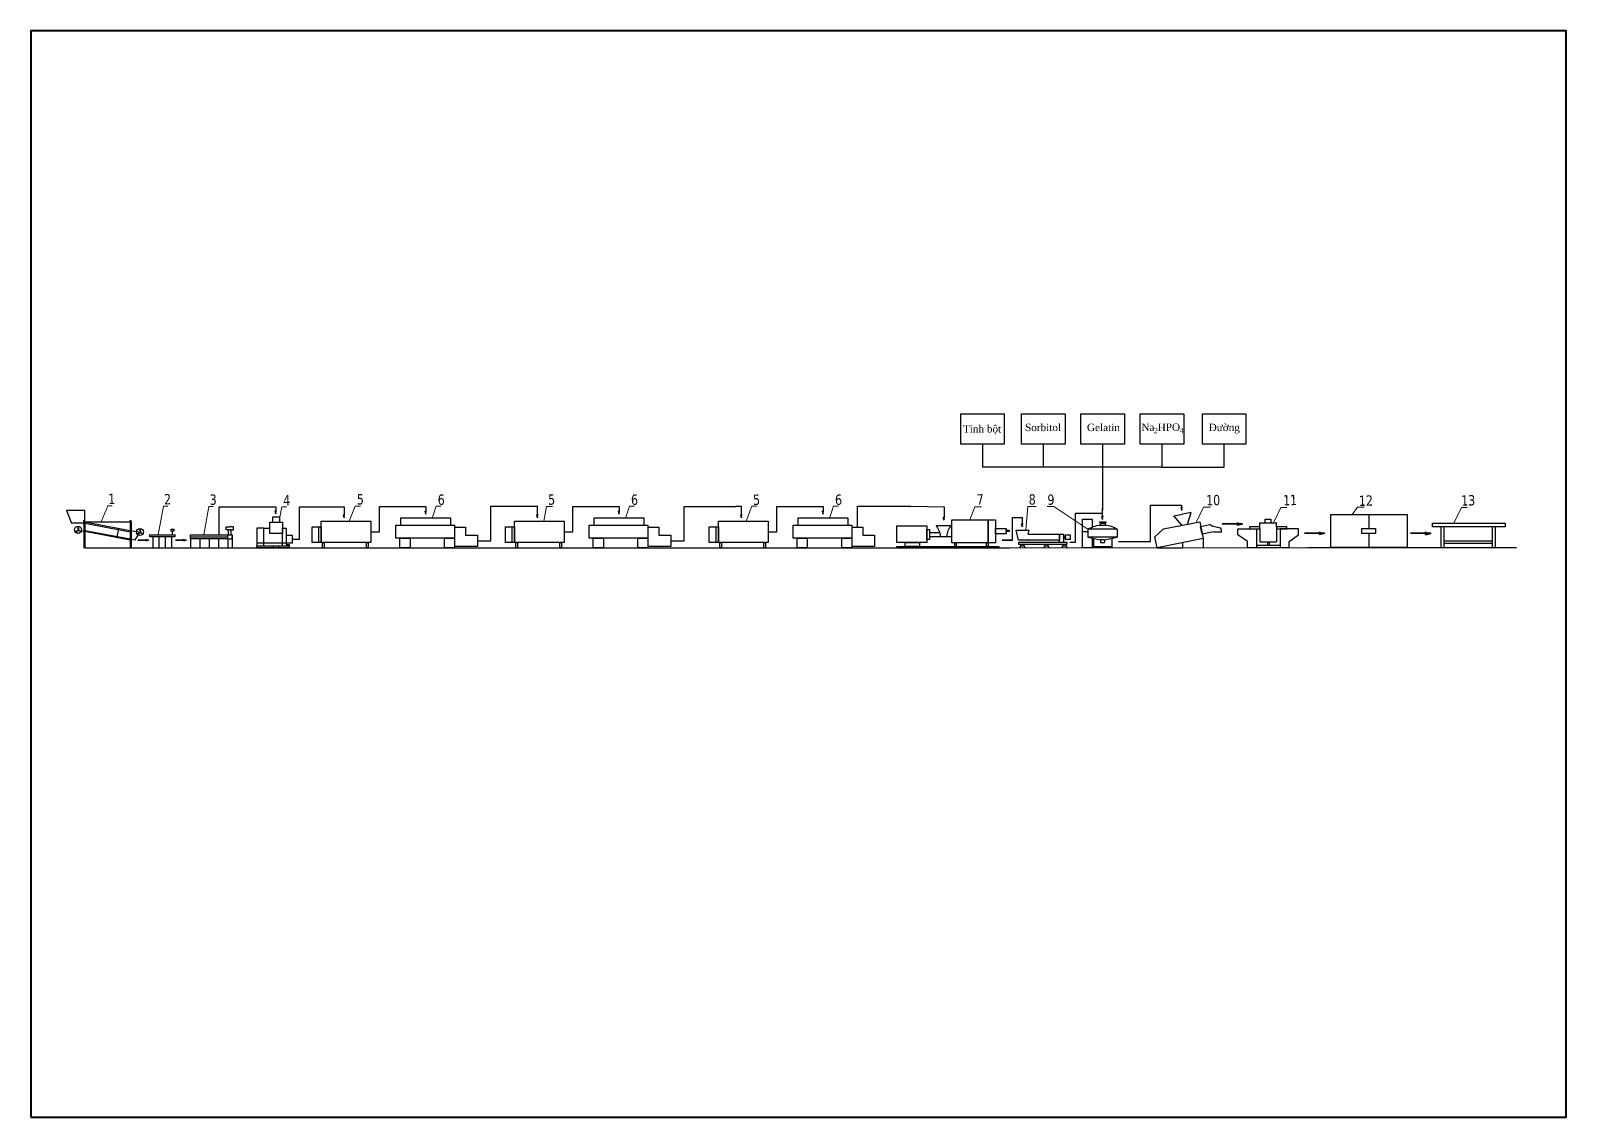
# Model space of a CAD drawing. Header units: millimetres. Extents: x 133587 to 223990, y -31835 to 27376.
# Drawn here: x 137759 to 167459, y 6376 to 27376 of the extents above; entities that cross this region are included whole.
import ezdxf

# ---------------------------------------------------------------- set-up
doc = ezdxf.new("R2010")
doc.units = ezdxf.units.MM
doc.header["$MEASUREMENT"] = 0
doc.layers.get('0').update_dxf_attribs({"plot": 0})
for name, color, linetype, lineweight in [('03 tbii', 3, 'Continuous', 30), ('DungChinh', 7, 'Continuous', 30), ('DungGC', 7, 'Continuous', 15), ('NET LIEN', 255, 'Continuous', 35), ('NET MANH', 3, 'Continuous', 0), ('NetLien', 7, 'Continuous', 40)]:
    doc.layers.add(name, color=color, linetype=linetype, lineweight=lineweight)
doc.styles.add('KICHTHUOC', font='times.ttf')
doc.styles.get("Standard").update_dxf_attribs({"font": 'arial.ttf'})
doc.styles.add('TEXT1', font='tahoma.ttf', dxfattribs={"width": 0.9})

msp = doc.modelspace()

# ---------------------------------------------------------------- hatches: boundary and pattern name
at = {"layer": 'NET LIEN', "ltscale": 2}
for points in [[(160022.4, 18102.9), (160007.5, 18158.7), (160022.4, 18158.7)], [(160037.4, 18158.7), (160022.4, 18158.7), (160022.4, 18102.9)], [(142499.7, 18038.5), (142484.8, 18094.3), (142499.7, 18094.3)], [(142514.7, 18094.3), (142499.7, 18094.3), (142499.7, 18038.5)], [(143821.5, 17963.8), (143806.5, 18019.5), (143821.5, 18019.5)], [(143836.4, 18019.5), (143821.5, 18019.5), (143821.5, 17963.8)], [(145401, 18034.1), (145386.1, 18089.9), (145401, 18089.9)], [(145416, 18089.9), (145401, 18089.9), (145401, 18034.1)], [(147560.9, 17963.8), (147546, 18019.5), (147560.9, 18019.5)], [(147575.9, 18019.5), (147560.9, 18019.5), (147560.9, 17963.8)], [(149140.5, 18034.1), (149125.6, 18089.9), (149140.5, 18089.9)], [(149155.5, 18089.9), (149140.5, 18089.9), (149140.5, 18034.1)], [(151505.7, 17963.8), (151490.7, 18019.5), (151505.7, 18019.5)], [(151520.6, 18019.5), (151505.7, 18019.5), (151505.7, 17963.8)], [(153085.2, 18034.1), (153070.3, 18089.9), (153085.2, 18089.9)], [(153100.2, 18089.9), (153085.2, 18089.9), (153085.2, 18034.1)], [(155423.5, 17914.1), (155408.6, 17969.8), (155423.5, 17969.8)], [(155438.5, 17969.8), (155423.5, 17969.8), (155423.5, 17914.1)], [(156938.8, 17789.4), (156923.9, 17845.2), (156938.8, 17845.2)], [(156953.8, 17845.2), (156938.8, 17845.2), (156938.8, 17789.4)], [(158490.1, 17930.5), (158475.1, 17986.3), (158490.1, 17986.3)], [(158505, 17986.3), (158490.1, 17986.3), (158490.1, 17930.5)], [(161097.6, 17874), (161097.6, 17845.5), (161203.9, 17845.5)], [(161203.9, 17845.5), (161097.6, 17817), (161097.6, 17845.5)], [(139985.7, 17545.8), (139985.7, 17530.8), (140041.5, 17530.8)], [(140041.5, 17530.8), (139985.7, 17515.9), (139985.7, 17530.8)], [(140714.2, 17545.8), (140714.2, 17530.8), (140769.9, 17530.8)], [(140769.9, 17530.8), (140714.2, 17515.9), (140714.2, 17530.8)], [(162685.4, 17693), (162685.4, 17664.5), (162791.8, 17664.5)], [(162791.8, 17664.5), (162685.4, 17636), (162685.4, 17664.5)], [(164738.3, 17691), (164738.3, 17662.5), (164844.7, 17662.5)], [(164844.7, 17662.5), (164738.3, 17634), (164738.3, 17662.5)]]:
    msp.add_hatch(color=256, dxfattribs=at).paths.add_polyline_path(points)

# ---------------------------------------------------------------- linework, layer by layer
at = {"color": 7, "lineweight": 30}
for p, q in [((156168.3, 19382.7), (156168.3, 18943.5)), ((157343, 19382.7), (157343, 18943.5)), ((158491, 19382.7), (158491, 18943.5)), ((159639, 19382.7), (159639, 18943.5)), ((160841.2, 18943.5), (160841.2, 19382.7)), ((159639, 18943.5), (156168.3, 18943.5)), ((159639, 18943.5), (160841.2, 18943.5)), ((161532.6, 17787.4), (161532.6, 17861.5)), ((161532.6, 17861.5), (161856, 17861.5)), ((161634.2, 17861.5), (161634.2, 17935.1)), ((161634.2, 17935.1), (161742.7, 17935.1)), ((161742.7, 17935.1), (161742.7, 17861.5)), ((161856, 17787.4), (161856, 17861.5)), ((161108, 17630.8), (161108, 17748.7)), ((161108, 17748.7), (161466.2, 17748.7)), ((161291.2, 17504.8), (161108, 17630.8)), ((161532.6, 17787.4), (161333.5, 17787.4)), ((161333.5, 17787.4), (161333.5, 17748.7)), ((161333.5, 17748.7), (161532.6, 17748.7)), ((161466.2, 17748.7), (161466.2, 17386.9)), ((161532.6, 17748.7), (161532.6, 17787.4)), ((161532.6, 17748.7), (161532.6, 17497.2)), ((162055.2, 17787.4), (161856, 17787.4)), ((161856, 17787.4), (161856, 17748.7)), ((161856, 17748.7), (162055.2, 17748.7)), ((161856, 17748.7), (161856, 17497.2)), ((162280.4, 17748.7), (161922.2, 17748.7)), ((161922.2, 17748.7), (161922.2, 17386.9)), ((162055.2, 17748.7), (162055.2, 17787.4)), ((162097.2, 17504.8), (162280.4, 17630.8)), ((162280.4, 17630.8), (162280.4, 17748.7)), ((158330.5, 17409.7), (158330.5, 17381.5)), ((158653.8, 17409.7), (158653.8, 17381.5)), ((161291.2, 17386.9), (161291.2, 17504.8)), ((161291.2, 17386.9), (162097.2, 17386.9)), ((161466.2, 17431), (161922.2, 17431)), ((161532.6, 17497.2), (161856, 17497.2)), ((161678.4, 17497.2), (161678.4, 17431)), ((161711.2, 17497.2), (161711.2, 17431)), ((162097.2, 17386.9), (162097.2, 17504.8))]:
    msp.add_line(p, q, dxfattribs=at)
for q in [(158488.3, 18150.3), (158489.2, 18101.6)]:
    msp.add_line((158491, 18943.5), q)
for points in [[(155747.8, 19969.3), (156588.8, 19969.3), (156588.8, 19382.7), (155747.8, 19382.7)], [(156922.5, 19969.3), (157763.5, 19969.3), (157763.5, 19382.7), (156922.5, 19382.7)], [(158070.5, 19969.3), (158911.5, 19969.3), (158911.5, 19382.7), (158070.5, 19382.7)], [(159218.5, 19969.3), (160059.5, 19969.3), (160059.5, 19382.7), (159218.5, 19382.7)], [(160420.3, 19969.3), (161261.2, 19969.3), (161261.2, 19382.7), (160420.3, 19382.7)]]:
    msp.add_lwpolyline(points, close=True, dxfattribs=at)
at = {"layer": '03 tbii', "color": 7, "lineweight": 30}
for p, q in [((158448.7, 17861.3), (158429.5, 17882.2)), ((158429.5, 17882.2), (158558.4, 17882.2)), ((158448.7, 17861.3), (158540.3, 17861.3)), ((158448.7, 17820.1), (158448.7, 17861.3)), ((158558.4, 17882.2), (158540.3, 17861.3)), ((158540.3, 17861.3), (158540.3, 17820.1)), ((158101.4, 17696.9), (158203.1, 17696.9)), ((158312.1, 17566.1), (158312.1, 17381.5)), ((158671.5, 17566.7), (158671.5, 17381.5)), ((158774, 17743.3), (158774, 17588.3)), ((158312.1, 17409.7), (158671.5, 17409.7)), ((165099.3, 17518.2), (166031.1, 17518.2)), ((165099.3, 17470), (166031.4, 17470))]:
    msp.add_line(p, q, dxfattribs=at)
msp.add_lwpolyline([(158286.3, 17570.8), (158286.3, 17381.5), (158101.4, 17381.5), (158101.4, 17933.5), (158286.3, 17933.5), (158286.3, 17782)], dxfattribs=at)
msp.add_lwpolyline([(164869.2, 17856), (166273.6, 17856), (166273.6, 17787.7), (164869.2, 17787.7)], close=True, dxfattribs=at)
at = {"layer": 'DungChinh'}
for p, q in [((158491, 18943.5), (158488.3, 18150.3)), ((141401.8, 17635.7), (141401.8, 18175.1)), ((141401.8, 18175.1), (142499.7, 18175.1)), ((142499.7, 18175.1), (142499.7, 18094.3)), ((142956.6, 17549.7), (142956.6, 18172.3)), ((142956.6, 18172.3), (143821.5, 18172.3)), ((143821.5, 18172.3), (143821.5, 18019.5)), ((144505, 17689.8), (144505, 18179.7)), ((144505, 18179.7), (145401, 18179.7)), ((145401, 18179.7), (145401, 18089.9)), ((146655.9, 17518.9), (146655.9, 18185)), ((146655.9, 18185), (147553.9, 18185)), ((147560.9, 18185), (147553.9, 18185)), ((147560.9, 18019.5), (147560.9, 18185)), ((148244.4, 17689.8), (148244.4, 18179.7)), ((148244.4, 18179.7), (149140.5, 18179.7)), ((149140.5, 18179.7), (149140.5, 18089.9)), ((150397.2, 17518.9), (150397.2, 18183.1)), ((150397.2, 18183.1), (151394.1, 18183.1)), ((151505.7, 18182.7), (151394.1, 18183.1)), ((151505.7, 18019.5), (151505.7, 18182.7)), ((152189.2, 17689.8), (152189.2, 18179.7)), ((152189.2, 18179.7), (153085.2, 18179.7)), ((153085.2, 18179.7), (153085.2, 18089.9)), ((153747.4, 17780.6), (153747.4, 18185.8)), ((153747.4, 18185.8), (154779.1, 18185.8)), ((154779.1, 18185.8), (155423.5, 18172.2)), ((155423.5, 18172.2), (155423.5, 17969.8)), ((158490.1, 18052.9), (158488.3, 18150.3)), ((159417.4, 17504.1), (159417.4, 18205.9)), ((159417.4, 18205.9), (160022.4, 18205.9)), ((159974.4, 18205.9), (159974.4, 18205.9)), ((160022.4, 18158.7), (160022.4, 18205.9)), ((138806.8, 18105.8), (138451.9, 18105.8)), ((138451.9, 18105.8), (138548, 17855.3)), ((138786.3, 17855.3), (138548, 17855.3)), ((138786.3, 17911.8), (138806.8, 17912)), ((138786.3, 17881.2), (138786.3, 17911.8)), ((138786.3, 17881.2), (138786.3, 17379.1)), ((138806.8, 17881.2), (138806.8, 18105.8)), ((138806.8, 17881.2), (138806.8, 17379.1)), ((138806.8, 17881.2), (139681.5, 17881.2)), ((138806.8, 17881.2), (139681.5, 17717.7)), ((138806.8, 17881.2), (138815.7, 17881.2)), ((138806.8, 17855.3), (139681.5, 17691.4)), ((139681.5, 17881.2), (139681.5, 17912)), ((139681.5, 17912), (139704.8, 17912)), ((139681.5, 17881.2), (139681.5, 17379.1)), ((139704.8, 17881.2), (139704.8, 17912)), ((139704.8, 17881.2), (139704.8, 17379.1)), ((156749.3, 17530.7), (156749.3, 17968.5)), ((156749.3, 17968.5), (156940.1, 17968.5)), ((156938.8, 17845.2), (156940.1, 17968.5)), ((157963.8, 17972), (157963.8, 18052.9)), ((157963.8, 18052.9), (158490.1, 18052.9)), ((157963.8, 17489.9), (157963.8, 17972)), ((158490.1, 17986.3), (158490.1, 18052.9)), ((159865.4, 18000.1), (160035.5, 18033.6)), ((160021.7, 17817.1), (159865.4, 18000.1)), ((160205.5, 18067.1), (160035.5, 18033.6)), ((160130.3, 17838.4), (160205.5, 18067.1)), ((160622.4, 17792.9), (160565.3, 17831.2)), ((163642.6, 18028.6), (163642.6, 17755.9)), ((138617, 17693.3), (138671.9, 17722.7)), ((138621.5, 17687.1), (138677.3, 17717.4)), ((138666.6, 17798.5), (138675.8, 17731.9)), ((138673.7, 17799), (138683.1, 17731.9)), ((138679.5, 17724.9), (138786.3, 17704.9)), ((138683.7, 17718.3), (138734.1, 17696.4)), ((138687.3, 17724.1), (138737.1, 17702.4)), ((138806.8, 17717.3), (139681.5, 17553.3)), ((138806.8, 17701.1), (139681.5, 17537.2)), ((139459.8, 17758.9), (139427.2, 17584.9)), ((139704.8, 17713.4), (139877.4, 17681.1)), ((139704.8, 17549), (139781.9, 17534.5)), ((139781.9, 17534.5), (139877.4, 17681.1)), ((139814.9, 17649.5), (139869.9, 17678.9)), ((139819.5, 17643.2), (139875.2, 17673.5)), ((139864.6, 17754.7), (139873.7, 17688.1)), ((139871.6, 17755.1), (139881.1, 17688.1)), ((139881.7, 17674.5), (139932, 17652.5)), ((139885.3, 17680.3), (139935.1, 17658.6)), ((140065.1, 17631.6), (140541.3, 17631.6)), ((140065.1, 17599.8), (140541.7, 17599.8)), ((140120.6, 17599.8), (140120.6, 17379.1)), ((140240.2, 17599.8), (140240.2, 17379.1)), ((140359.8, 17599.8), (140359.8, 17379.1)), ((140479.3, 17599.8), (140479.3, 17379.1)), ((140501.6, 17631.6), (140501.6, 17704.1)), ((140852.5, 17635.7), (141571.7, 17635.7)), ((140852.5, 17554.3), (140852.5, 17635.7)), ((140852.5, 17595), (141571.7, 17595)), ((141571.7, 17554.3), (140852.5, 17554.3)), ((140852.5, 17554.3), (140852.5, 17379.1)), ((141032.3, 17554.3), (141032.3, 17379.1)), ((141212.1, 17554.3), (141212.1, 17379.1)), ((141391.9, 17554.3), (141391.9, 17379.1)), ((141540.8, 17726.1), (141540.8, 17786.4)), ((141540.8, 17786.4), (141612.1, 17786.4)), ((141586.1, 17726.1), (141540.8, 17726.1)), ((141571.7, 17554.3), (141571.7, 17635.7)), ((141571.7, 17635.7), (141652.6, 17635.7)), ((141571.7, 17554.3), (141571.7, 17379.1)), ((141571.7, 17554.3), (141652.6, 17554.3)), ((141586.1, 17635.7), (141586.1, 17726.1)), ((141586.1, 17726.1), (141612.1, 17726.1)), ((141683.5, 17786.4), (141612.1, 17786.4)), ((141638.2, 17726.1), (141612.1, 17726.1)), ((141638.2, 17635.7), (141638.2, 17726.1)), ((141638.2, 17726.1), (141683.5, 17726.1)), ((141652.6, 17635.7), (141652.6, 17379.1)), ((141652.6, 17554.3), (141652.6, 17595)), ((141683.5, 17726.1), (141683.5, 17786.4)), ((142264.8, 17763.7), (142385.2, 17763.7)), ((142632, 17417.8), (142632, 17763.7)), ((142632, 17763.7), (142698.6, 17763.7)), ((142698.6, 17763.7), (142698.6, 17444.9)), ((142820.7, 17549.7), (142956.6, 17549.7)), ((143326.6, 17789.5), (143326.6, 17481.9)), ((144338, 17689.8), (144505, 17689.8)), ((145957.5, 17780.6), (145957.5, 17780.6)), ((145957.5, 17780.6), (146168.9, 17780.6)), ((146168.9, 17780.6), (146168.9, 17629.2)), ((146168.9, 17629.2), (146397.4, 17629.2)), ((146397.4, 17629.2), (146397.4, 17408.6)), ((147066.1, 17789.5), (147066.1, 17481.9)), ((148077.5, 17689.8), (148244.4, 17689.8)), ((149697, 17780.6), (149697, 17780.6)), ((149697, 17780.6), (149908.3, 17780.6)), ((149908.3, 17780.6), (149908.3, 17629.2)), ((149908.3, 17629.2), (150136.9, 17629.2)), ((150136.9, 17629.2), (150136.9, 17408.6)), ((151010.8, 17789.5), (151010.8, 17481.9)), ((152022.2, 17689.8), (152189.2, 17689.8)), ((153641.7, 17780.6), (153641.7, 17780.6)), ((153641.7, 17780.6), (153853.1, 17780.6)), ((153853.1, 17780.6), (153853.1, 17629.2)), ((153853.1, 17629.2), (154081.6, 17629.2)), ((154081.6, 17629.2), (154081.6, 17408.6)), ((155343.9, 17670), (155145, 17670)), ((155145, 17670), (155145, 17598.6)), ((155145, 17598.6), (155356.7, 17598.6)), ((155274.4, 17812.8), (155556.1, 17812.8)), ((155356.7, 17598.6), (155473.8, 17598.6)), ((155415.3, 17598.6), (155576.8, 17598.6)), ((156817.2, 17720.1), (157068.3, 17720.1)), ((156866.3, 17526.6), (156817.2, 17720.1)), ((157047.7, 17526.6), (156866.3, 17526.6)), ((157047.7, 17526.6), (157047.8, 17526.6)), ((157047.8, 17644.7), (157068.3, 17720.1)), ((159502.1, 17596.4), (159668.9, 17747.6)), ((160433.6, 17558.7), (160433.6, 17384.9)), ((160779.6, 17762.3), (160622.4, 17792.9)), ((160642, 17693.1), (160794.1, 17688.2)), ((160794.1, 17688.2), (160779.6, 17762.3)), ((163642.6, 17660.5), (163642.6, 17388.1)), ((138806.8, 17379.1), (138786.3, 17379.1)), ((138806.8, 17379.1), (139681.5, 17379.1)), ((139681.5, 17379.1), (139704.8, 17379.1)), ((139704.8, 17379.1), (147012.2, 17379.1)), ((142446.7, 17417.8), (142446.7, 17379.1)), ((142551.7, 17417.8), (142551.7, 17379.1)), ((142698.6, 17444.9), (142760.2, 17444.9)), ((142760.2, 17444.9), (142760.2, 17417.8)), ((146397.4, 17408.6), (145957.5, 17408.6)), ((146397.4, 17518.9), (146655.9, 17518.9)), ((147012.2, 17379.1), (156694.3, 17379.1)), ((150136.9, 17408.6), (149697, 17408.6)), ((150136.9, 17518.9), (150397.2, 17518.9)), ((154081.6, 17408.6), (153641.7, 17408.6)), ((156694.3, 17379.1), (162458.7, 17388.1)), ((156923.8, 17455.3), (156884, 17379.4)), ((156903.9, 17417.4), (156973.6, 17417.4)), ((156953.7, 17455.3), (156993.5, 17379.4)), ((157388.3, 17455.3), (157348.5, 17379.4)), ((157368.4, 17417.4), (157438.2, 17417.4)), ((157418.3, 17455.3), (157458.1, 17379.4)), ((157735.8, 17455.3), (157696, 17379.4)), ((157715.9, 17417.4), (157785.7, 17417.4)), ((157765.8, 17455.3), (157805.6, 17379.4)), ((157859.9, 17489.9), (157963.8, 17489.9)), ((158798.5, 17504.1), (159417.4, 17504.1)), ((159544, 17383.5), (160043.9, 17383.5)), ((160043.9, 17383.5), (160043.4, 17481.8)), ((162458.7, 17388.1), (166495.4, 17388.1))]:
    msp.add_line(p, q, dxfattribs=at)
for points in [[(142632, 17661), (142385.2, 17661), (142385.2, 17880.6), (142632, 17880.6)], [(142435.9, 17880.6), (142576.9, 17880.6), (142576.9, 17974.6), (142435.9, 17974.6)], [(143376.3, 17897.7), (144338, 17897.7), (144338, 17481.9), (143376.3, 17481.9)], [(144913.4, 17823.7), (145883.5, 17819.8), (145883.5, 17952), (144913.4, 17955.9)], [(147115.8, 17897.7), (148077.5, 17897.7), (148077.5, 17481.9), (147115.8, 17481.9)], [(148652.9, 17823.7), (149622.9, 17819.8), (149622.9, 17952), (148652.9, 17955.9)], [(151060.5, 17897.7), (152022.2, 17897.7), (152022.2, 17481.9), (151060.5, 17481.9)], [(152597.6, 17823.7), (153567.7, 17819.8), (153567.7, 17952), (152597.6, 17955.9)], [(155576.8, 17919.3), (156274.7, 17919.3), (156274.7, 17480.2), (155576.8, 17480.2)], [(156274.7, 17919.3), (156416.1, 17919.3), (156416.1, 17478.4), (156274.7, 17478.4)], [(162903.4, 18028.6), (164381.8, 18028.6), (164381.8, 17388.1), (162903.4, 17388.1)], [(140474.9, 17740.4), (140528.4, 17740.4), (140528.4, 17704.1), (140474.9, 17704.1)], [(142133.4, 17417.8), (142264.8, 17417.8), (142264.8, 17763.7), (142133.4, 17763.7)], [(143376.3, 17481.9), (143200.1, 17481.9), (143200.1, 17789.5), (143376.3, 17789.5)], [(144822.8, 17819.8), (145957.5, 17819.8), (145957.5, 17567.3), (144822.8, 17567.3)], [(144899.7, 17567.3), (145095.5, 17567.3), (145095.5, 17379.1), (144899.7, 17379.1)], [(145761.7, 17567.3), (145957.5, 17567.3), (145957.5, 17379.1), (145761.7, 17379.1)], [(147115.8, 17481.9), (146939.6, 17481.9), (146939.6, 17789.5), (147115.8, 17789.5)], [(148562.3, 17819.8), (149697, 17819.8), (149697, 17567.3), (148562.3, 17567.3)], [(148639.2, 17567.3), (148835, 17567.3), (148835, 17379.1), (148639.2, 17379.1)], [(149501.2, 17567.3), (149697, 17567.3), (149697, 17379.1), (149501.2, 17379.1)], [(151060.5, 17481.9), (150884.3, 17481.9), (150884.3, 17789.5), (151060.5, 17789.5)], [(152507, 17819.8), (153641.7, 17819.8), (153641.7, 17567.3), (152507, 17567.3)], [(152583.9, 17567.3), (152779.7, 17567.3), (152779.7, 17379.1), (152583.9, 17379.1)], [(153445.9, 17567.3), (153641.7, 17567.3), (153641.7, 17379.1), (153445.9, 17379.1)], [(154510.7, 17807.7), (155092.6, 17807.7), (155092.6, 17484.2), (154510.7, 17484.2)], [(155092.6, 17735), (155145, 17735), (155145, 17542.4), (155092.6, 17542.4)], [(156416.1, 17758), (156625, 17758), (156625, 17654.8), (156416.1, 17654.8)], [(156625, 17724.1), (156681.4, 17724.1), (156681.4, 17695.4), (156625, 17695.4)], [(157659.5, 17646.8), (157737.1, 17646.8), (157737.1, 17485.9), (157659.5, 17485.9)], [(157737.1, 17596.5), (157774.8, 17596.5), (157774.8, 17576.1), (157737.1, 17576.1)], [(157774.8, 17635.3), (157862.5, 17635.3), (157862.5, 17539.4), (157774.8, 17539.4)], [(163506.2, 17755.9), (163769.3, 17755.9), (163769.3, 17660.5), (163506.2, 17660.5)], [(142133.4, 17417.8), (142760, 17417.8), (142760, 17379.1), (142133.4, 17379.1)], [(143403.9, 17481.9), (143432.9, 17481.9), (143432.9, 17379.1), (143403.9, 17379.1)], [(144253.1, 17481.9), (144283.5, 17481.9), (144283.5, 17379.1), (144253.1, 17379.1)], [(147143.4, 17481.9), (147172.3, 17481.9), (147172.3, 17379.1), (147143.4, 17379.1)], [(147992.6, 17481.9), (148023, 17481.9), (148023, 17379.1), (147992.6, 17379.1)], [(151088.1, 17481.9), (151117.1, 17481.9), (151117.1, 17379.1), (151088.1, 17379.1)], [(151937.3, 17481.9), (151967.7, 17481.9), (151967.7, 17379.1), (151937.3, 17379.1)], [(154507.8, 17406.6), (156482.4, 17406.6), (156482.4, 17379.1), (154507.8, 17379.1)], [(154669.4, 17484.2), (154951.5, 17484.2), (154951.5, 17406.6), (154669.4, 17406.6)], [(155633.4, 17480.2), (155659.1, 17480.2), (155659.1, 17406.6), (155633.4, 17406.6)], [(156244.6, 17480.2), (156277.1, 17480.2), (156277.1, 17406.6), (156244.6, 17406.6)], [(157808.5, 17485.9), (156862.3, 17485.9), (156862.3, 17455.3), (157808.5, 17455.3)]]:
    msp.add_lwpolyline(points, close=True, dxfattribs=at)
for points in [[(159668.9, 17747.6), (160369.2, 17885.5), (160433.6, 17558.7), (159544, 17383.5), (159502.1, 17596.4)], [(160642, 17693.1), (160415.9, 17648.6), (160386.8, 17796), (160565.3, 17831.2)], [(142133.4, 17686.2), (142133.4, 17480.9), (142821.3, 17480.9), (142820.1, 17618.5), (142697.5, 17618.5)], [(157047.8, 17644.7), (157659.6, 17644.7), (157659.6, 17526.6), (157047.8, 17526.6)]]:
    msp.add_lwpolyline(points, dxfattribs=at)
for centre, radius in [((138674.6, 17730.4), 68.5), ((138679.5, 17724.9), 7.89), ((139872.6, 17686.6), 68.5), ((139877.4, 17681.1), 7.89)]:
    msp.add_circle(centre, radius, dxfattribs=at)
for centre, radius, start, end in [((140065.1, 17615.7), 15.9, 90, 270), ((140541.3, 17615.7), 15.9, 270, 90), ((154935.9, 17559.8), 422.6, 5.26513, 36.77776), ((155894.6, 17559.8), 422.6, 143.22224, 174.73487)]:
    msp.add_arc(centre, radius, start, end, dxfattribs=at)
at = {"layer": 'DungGC'}
for p, q in [((158488.3, 18150.3), (158491, 18943.5)), ((139122.5, 17881.2), (139249.5, 18193.5)), ((139249.5, 18193.5), (139331.7, 18193.5)), ((140224.9, 17631.6), (140328.3, 18189.4)), ((140328.3, 18189.4), (140410.1, 18189.4)), ((141108, 17635.7), (141207.1, 18182.9)), ((141207.1, 18182.9), (141289, 18182.9)), ((142576.9, 17974.6), (142616.6, 18174.7)), ((142616.6, 18174.7), (142709.5, 18174.7)), ((143918.9, 17897.7), (144037.5, 18186.7)), ((144037.5, 18186.7), (144140.3, 18186.7)), ((145524.1, 17953.4), (145603.3, 18186.6)), ((145603.3, 18186.6), (145698.4, 18186.6)), ((147684.7, 17897.7), (147735.2, 18181.9)), ((147735.2, 18181.9), (147848.6, 18181.9)), ((149263.6, 17953.4), (149342.8, 18186.6)), ((149342.8, 18186.6), (149437.9, 18186.6)), ((151594.4, 17897.7), (151705.3, 18189.7)), ((151705.3, 18189.7), (151803.4, 18189.7)), ((153208.3, 17953.4), (153287.5, 18186.6)), ((153287.5, 18186.6), (153382.6, 18186.6)), ((155925.8, 17919.3), (156022.4, 18176.8)), ((156022.4, 18176.8), (156148.6, 18176.8)), ((157003, 17720.1), (157046, 18177)), ((157046, 18177), (157205.9, 18177)), ((157550, 18180.5), (157420, 18180.5)), ((158203.3, 17743.3), (157550, 18180.5)), ((160299.9, 17871.8), (160442.3, 18165)), ((160442.3, 18165), (160579.2, 18165)), ((161799.2, 17861.5), (161940.4, 18162.7)), ((161940.4, 18162.7), (162054.2, 18162.7)), ((163315.2, 18028.6), (163422.5, 18165.8)), ((163422.5, 18165.8), (163551.2, 18165.8)), ((165282.5, 17856), (165433.1, 18163.5)), ((165433.1, 18163.5), (165539.4, 18163.5))]:
    msp.add_line(p, q, dxfattribs=at)
at = {"layer": 'NET LIEN', "ltscale": 2}
for p, q in [((160022.4, 18102.9), (160007.5, 18158.7)), ((160022.4, 18158.7), (160007.5, 18158.7)), ((160022.4, 18158.7), (160037.4, 18158.7)), ((142499.7, 18038.5), (142484.8, 18094.3)), ((142499.7, 18094.3), (142484.8, 18094.3)), ((142499.7, 18094.3), (142514.7, 18094.3)), ((143821.5, 17963.8), (143806.5, 18019.5)), ((143821.5, 18019.5), (143806.5, 18019.5)), ((143821.5, 18019.5), (143836.4, 18019.5)), ((145401, 18034.1), (145386.1, 18089.9)), ((145401, 18089.9), (145386.1, 18089.9)), ((145401, 18089.9), (145416, 18089.9)), ((147560.9, 17963.8), (147546, 18019.5)), ((147560.9, 18019.5), (147546, 18019.5)), ((147560.9, 18019.5), (147575.9, 18019.5)), ((149140.5, 18034.1), (149125.6, 18089.9)), ((149140.5, 18089.9), (149125.6, 18089.9)), ((149140.5, 18089.9), (149155.5, 18089.9)), ((151505.7, 17963.8), (151490.7, 18019.5)), ((151505.7, 18019.5), (151490.7, 18019.5)), ((151505.7, 18019.5), (151520.6, 18019.5)), ((153085.2, 18034.1), (153070.3, 18089.9)), ((153085.2, 18089.9), (153070.3, 18089.9)), ((153085.2, 18089.9), (153100.2, 18089.9)), ((155423.5, 17914.1), (155408.6, 17969.8)), ((155423.5, 17969.8), (155408.6, 17969.8)), ((155423.5, 17969.8), (155438.5, 17969.8)), ((156938.8, 17789.4), (156923.9, 17845.2)), ((156938.8, 17845.2), (156923.9, 17845.2)), ((156938.8, 17845.2), (156953.8, 17845.2)), ((158490.1, 17930.5), (158475.1, 17986.3)), ((158490.1, 17986.3), (158475.1, 17986.3)), ((158490.1, 17986.3), (158505, 17986.3)), ((161097.6, 17845.5), (161097.6, 17874)), ((161203.9, 17845.5), (161097.6, 17817)), ((161097.6, 17845.5), (161097.6, 17817)), ((139985.7, 17530.8), (139985.7, 17545.8)), ((140041.5, 17530.8), (139985.7, 17515.9)), ((139985.7, 17530.8), (139985.7, 17515.9)), ((140714.2, 17530.8), (140714.2, 17545.8)), ((140769.9, 17530.8), (140714.2, 17515.9)), ((140714.2, 17530.8), (140714.2, 17515.9)), ((162685.4, 17664.5), (162685.4, 17693)), ((162791.8, 17664.5), (162685.4, 17636)), ((162685.4, 17664.5), (162685.4, 17636)), ((164738.3, 17662.5), (164738.3, 17691)), ((164844.7, 17662.5), (164738.3, 17634)), ((164738.3, 17662.5), (164738.3, 17634))]:
    msp.add_line(p, q, dxfattribs=at)
at = {"layer": 'NET LIEN'}
for p, q in [((161185.5, 17845.5), (160805, 17845.5)), ((140031.8, 17530.8), (139832.3, 17530.8)), ((140760.3, 17530.8), (140560.8, 17530.8)), ((156749.3, 17530.7), (156549.8, 17530.7)), ((162773.3, 17664.5), (162392.9, 17664.5)), ((164826.2, 17662.5), (164445.8, 17662.5))]:
    msp.add_line(p, q, dxfattribs=at)
at = {"layer": 'NET MANH', "color": 7, "lineweight": 30, "ltscale": 3}
for p, q in [((158774, 17743.3), (158203.3, 17743.3)), ((158203.3, 17743.3), (158203.3, 17588.3)), ((158774, 17588.3), (158203.3, 17588.3)), ((158203.3, 17588.3), (158449.7, 17536.4)), ((158527.6, 17536.4), (158449.7, 17536.4)), ((158449.7, 17536.4), (158449.7, 17484.5)), ((158527.6, 17536.4), (158774, 17588.3)), ((158527.6, 17536.4), (158527.6, 17484.5)), ((165042, 17388.1), (165042, 17786.4)), ((165098.4, 17388.1), (165098.4, 17783.4)), ((166031.4, 17388.1), (166031.4, 17786.4)), ((166087.8, 17388.1), (166087.8, 17783.4)), ((158449.7, 17484.5), (158527.6, 17484.5))]:
    msp.add_line(p, q, dxfattribs=at)
msp.add_open_spline([(158203.3, 17743.3), (158297.3, 17794.7), (158489.1, 17847.1), (158686.5, 17798.2), (158774, 17743.3)], degree=3, dxfattribs=at)
at = {"layer": 'NetLien'}
msp.add_lwpolyline([(137759, 6375.6), (167459, 6375.6), (167459, 27375.6), (137759, 27375.6)], close=True, dxfattribs=at)

# ---------------------------------------------------------------- texts
at = {"color": 7, "lineweight": 30, "style": 'KICHTHUOC'}
for s, height, p in [('Tinh bột', 143.17, (155789.7, 19608.9)), ('Sorbitol', 143.17, (156990.3, 19637.6)), ('Gelatin', 143.17, (158188.1, 19637.6)), ('Na', 143.17, (159240, 19641.2)), ('2', 100.2, (159483.3, 19596.1)), ('HPO', 143.17, (159556.4, 19641.2)), ('4', 100.2, (159977, 19596.1)), (' Đường', 143.17, (160488, 19637.6))]:
    msp.add_text(s, height=height, dxfattribs=at).set_placement(p)
at = {"color": 7, "lineweight": 30, "insert": (159292.6, 19834.1), "char_height": 1.02, "attachment_point": 1}
msp.add_mtext_dynamic_manual_height_columns('Na', width=738.211, gutter_width=5.11, heights=[0], dxfattribs=at)
at = {"layer": 'DungGC', "style": 'TEXT1', "width": 0.9}
for s, p in [('1', (139261.2, 18225.5)), ('2', (140341.1, 18219.3)), ('3', (141223.7, 18211.7)), ('5', (144069.7, 18217.7)), ('6', (145633.4, 18210.4)), ('5', (147769.8, 18213.3)), ('6', (149372.8, 18210.4)), ('6', (153317.6, 18210.4)), ('7', (156057.8, 18216)), ('8', (157064.9, 18214.3)), ('9', (157427.3, 18211.8)), ('4', (142644.8, 18198.8)), ('5', (151732.3, 18210.1)), ('10', (160497.2, 18199)), ('11', (161984, 18200.8)), ('12', (163450.4, 18190.6)), ('13', (165429.3, 18194.6))]:
    msp.add_text(s, height=200, rotation=1.50932, dxfattribs=at).set_placement(p)

doc.saveas('drawing.dxf')
